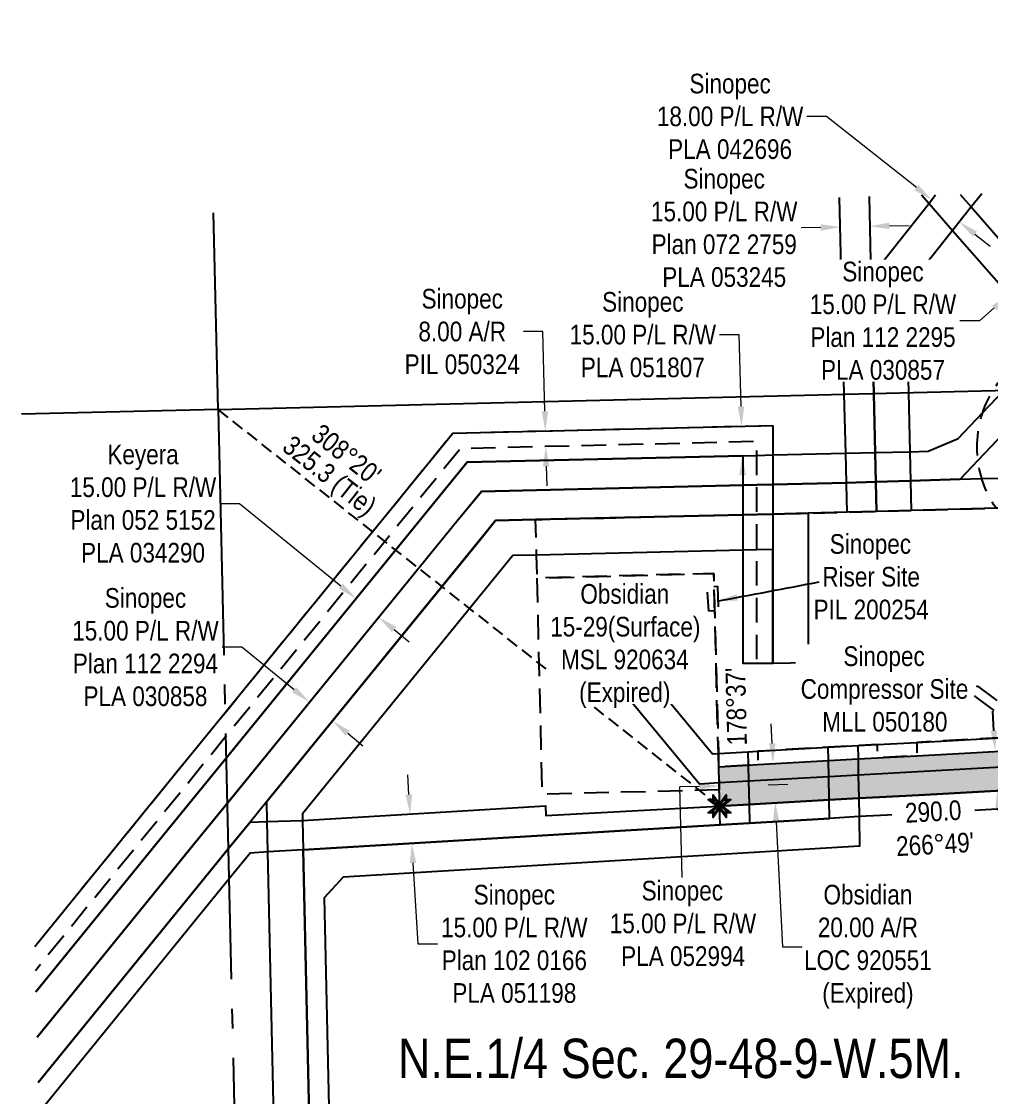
# Model space of a CAD drawing. Extents: x 614140 to 616509, y 5892532 to 5894693.
# Drawn here: x 614751 to 615244, y 5893088 to 5893635 of the extents above; entities that cross this region are included whole.
import ezdxf
from ezdxf.enums import TextEntityAlignment as Align

# ---------------------------------------------------------------- set-up
doc = ezdxf.new("R2010")
doc.units = 0
doc.header["$LTSCALE"] = 5
doc.header["$PDSIZE"] = 0.5
for name, pattern in [('foc-ACCESSROAD', [3.75, 2.5, -1.25]), ('foc-FLOWLINE', [3.75, 2.5, -1.25]), ('foc-QUARTERLINE', [33, 25, -3, 2, -3]), ('foc-TIELINE', [1.875, 1.25, -0.625])]:
    doc.linetypes.add(name, pattern=pattern)
doc.layers.get('Defpoints').update_dxf_attribs({"color": 9})
for name, color, linetype, lineweight in [('C-AR-T', 13, 'Continuous', 9), ('C-WS-T', 13, 'Continuous', 9), ('F-AR-T', 190, 'Continuous', 9), ('F-RW-T', 190, 'Continuous', 9), ('F-WS-T', 190, 'Continuous', 9)]:
    doc.layers.add(name, color=color, linetype=linetype, lineweight=lineweight)
for name, color, linetype in [('C-RW', 13, 'Continuous'), ('C-SYMBOL', 7, 'Continuous'), ('C-WS', 13, 'foc-ACCESSROAD'), ('F-EZE', 190, 'foc-FLOWLINE'), ('F-RW', 190, 'Continuous'), ('F-WS', 190, 'foc-ACCESSROAD'), ('L-BD', 7, 'Continuous'), ('L-MON', 1, 'Continuous'), ('L-QSEC', 8, 'foc-QUARTERLINE'), ('L-SEC', 7, 'Continuous'), ('L-TIE', 7, 'foc-TIELINE'), ('P-PROPOSED', 10, 'Continuous'), ('P-PROPOSED-H', 21, 'Continuous'), ('P-TXT', 4, 'Continuous')]:
    doc.layers.add(name, color=color, linetype=linetype)
doc.styles.add('175L', font='ARIALN.TTF', dxfattribs={"height": 20})
doc.styles.add('80CG', font='ARIALN.TTF', dxfattribs={"height": 10})
doc.styles.add('80L', font='ARIALN.TTF', dxfattribs={"height": 10})
doc.dimstyles.new('Compass 5 000', dxfattribs={"dimscale": 5, "dimtxt": 9, "dimasz": 2, "dimexe": 0.2, "dimexo": 0.0625, "dimgap": 0.5, "dimtad": 0, "dimtih": 1, "dimtoh": 1, "dimzin": 0, "dimdsep": 46, "dimtxsty": '80CG', "dimcen": 0.1, "dimse1": 1, "dimse2": 1, "dimclrd": 256, "dimclrt": 256, "dimaunit": 1, "dimadec": 4, "dimazin": 0, "dimtfac": 0.06, "dimtofl": 0, "dimtmove": 0, "dimatfit": 1, "dimfxl": 0.2, "dimtolj": 1, "dimtzin": 0, "dimlwd": -1, "dimarcsym": 0})

# ---------------------------------------------------------------- blocks, each defined once
blk = doc.blocks.new('*D427')
at = {"layer": 'Defpoints', "color": 0, "transparency": 16777216}
for p in [(615110.7, 5893428.61), (615117.45, 5893428.77), (615111.06, 5893413.61)]:
    blk.add_point(p, dxfattribs=at)
at = {"layer": 'F-RW-T', "transparency": 16777216}
for p, q in [((615116.33, 5893475.3), (615106.33, 5893475.3)), ((615117.21, 5893438.77), (615116.33, 5893475.3)), ((615118.04, 5893403.77), (615118.28, 5893393.78))]:
    blk.add_line(p, q, dxfattribs=at)
for points in [[(615118.87, 5893438.81), (615115.54, 5893438.73), (615117.45, 5893428.77)], [(615119.71, 5893403.81), (615116.38, 5893403.73), (615117.81, 5893413.77)]]:
    blk.add_solid(points, dxfattribs=at)
at = {"layer": 'F-RW-T', "transparency": 16777216, "insert": (615067.25, 5893475.3), "char_height": 10, "attachment_point": 5, "style": '80CG'}
blk.add_mtext('\\A1;Sinopec\\P15.00 P/L R/W\\PPLA 051807', dxfattribs=at)
blk = doc.blocks.new('*D428')
at = {"layer": 'Defpoints', "color": 0, "transparency": 16777216}
for p in [(615017.68, 5893426.39), (615026.42, 5893426.6), (615026.61, 5893418.59)]:
    blk.add_point(p, dxfattribs=at)
at = {"layer": 'F-AR-T', "transparency": 16777216}
for p, q in [((615016.47, 5893476.89), (615006.47, 5893476.89)), ((615017.44, 5893436.38), (615016.47, 5893476.89)), ((615018.11, 5893408.39), (615018.35, 5893398.39))]:
    blk.add_line(p, q, dxfattribs=at)
for points in [[(615019.11, 5893436.42), (615015.78, 5893436.34), (615017.68, 5893426.39)], [(615019.78, 5893408.43), (615016.45, 5893408.35), (615017.87, 5893418.38)]]:
    blk.add_solid(points, dxfattribs=at)
at = {"layer": 'F-AR-T', "transparency": 16777216, "insert": (614975.39, 5893476.89), "char_height": 10, "attachment_point": 5, "style": '80CG'}
blk.add_mtext('\\A1;Sinopec\\P8.00 A/R\\PPIL 050324', dxfattribs=at)
blk = doc.blocks.new('*D429')
at = {"layer": 'Defpoints', "color": 0, "transparency": 16777216}
for p in [(614957.18, 5893385.06), (614968.77, 5893375.62), (614921.37, 5893341.09)]:
    blk.add_point(p, dxfattribs=at)
at = {"layer": 'F-RW-T', "transparency": 16777216}
for p, q in [((614862.1, 5893389.36), (614852.1, 5893389.36)), ((614913.61, 5893347.4), (614862.1, 5893389.36)), ((614940.7, 5893325.33), (614948.46, 5893319.02))]:
    blk.add_line(p, q, dxfattribs=at)
for points in [[(614914.66, 5893348.69), (614912.56, 5893346.11), (614921.37, 5893341.09)], [(614941.76, 5893326.63), (614939.65, 5893324.04), (614932.95, 5893331.65)]]:
    blk.add_solid(points, dxfattribs=at)
at = {"layer": 'F-RW-T', "transparency": 16777216, "insert": (614813.02, 5893389.36), "char_height": 10, "attachment_point": 5, "style": '80CG'}
blk.add_mtext('\\A1;Keyera\\P15.00 P/L R/W\\PPlan 052 5152\\PPLA 034290', dxfattribs=at)
blk = doc.blocks.new('*D430')
at = {"layer": 'Defpoints', "color": 0, "transparency": 16777216}
for p in [(614920.75, 5893316.64), (614932.4, 5893307.16), (614897.72, 5893288.35)]:
    blk.add_point(p, dxfattribs=at)
at = {"layer": 'F-RW-T', "transparency": 16777216}
for p, q in [((614863.33, 5893316.35), (614853.33, 5893316.35)), ((614889.97, 5893294.67), (614863.33, 5893316.35)), ((614917.12, 5893272.56), (614924.88, 5893266.25))]:
    blk.add_line(p, q, dxfattribs=at)
for points in [[(614891.02, 5893295.96), (614888.92, 5893293.37), (614897.72, 5893288.35)], [(614918.18, 5893273.85), (614916.07, 5893271.27), (614909.37, 5893278.87)]]:
    blk.add_solid(points, dxfattribs=at)
at = {"layer": 'F-RW-T', "transparency": 16777216, "insert": (614814.25, 5893316.35), "char_height": 10, "attachment_point": 5, "style": '80CG'}
blk.add_mtext('\\A1;Sinopec\\P15.00 P/L R/W\\PPlan 112 2294\\PPLA 030858', dxfattribs=at)
blk = doc.blocks.new('*D446')
at = {"layer": 'Defpoints', "color": 0, "transparency": 16777216}
for p in [(614949.17, 5893231.44), (614949.74, 5893216.57), (614950.06, 5893216.59)]:
    blk.add_point(p, dxfattribs=at)
at = {"layer": 'F-RW-T', "transparency": 16777216}
for p, q in [((614948.26, 5893241.41), (614947.66, 5893251.39)), ((614950.34, 5893206.59), (614952.81, 5893165.39)), ((614952.81, 5893165.39), (614962.81, 5893165.39))]:
    blk.add_line(p, q, dxfattribs=at)
for points in [[(614949.92, 5893241.51), (614946.59, 5893241.31), (614948.85, 5893231.43)], [(614952, 5893206.69), (614948.68, 5893206.49), (614949.74, 5893216.57)]]:
    blk.add_solid(points, dxfattribs=at)
at = {"layer": 'F-RW-T', "transparency": 16777216, "insert": (615001.89, 5893165.39), "char_height": 10, "attachment_point": 5, "style": '80CG'}
blk.add_mtext('\\A1;Sinopec\\P15.00 P/L R/W\\PPlan 102 0166\\PPLA 051198', dxfattribs=at)
blk = doc.blocks.new('TEMP')
h = blk.add_hatch(color=255)
h.dxf.hatch_style = 1
h.paths.add_polyline_path([(0, 0.25), (-0.67, 1.15), (-0.67, 0.67), (-1.15, 0.67), (-0.25, 0), (-1.15, -0.67), (-0.67, -0.67), (-0.67, -1.15), (0, -0.25), (0.67, -1.15), (0.67, -0.67), (1.15, -0.67), (0.25, 0), (1.15, 0.67), (0.67, 0.67), (0.67, 1.15)])
h.paths.add_polyline_path([(0.57, 0.85), (0.57, 0.57), (0.85, 0.57), (0.08, 0), (0.85, -0.57), (0.57, -0.57), (0.57, -0.85), (0, -0.08), (-0.57, -0.85), (-0.57, -0.57), (-0.85, -0.57), (-0.08, 0), (-0.85, 0.57), (-0.57, 0.57), (-0.57, 0.85), (0, 0.08)], flags=16)
h = blk.add_hatch(color=1)
h.dxf.hatch_style = 1
h.paths.add_polyline_path([(0, 0.08), (-0.57, 0.85), (-0.57, 0.57), (-0.85, 0.57), (-0.08, 0), (-0.85, -0.57), (-0.57, -0.57), (-0.57, -0.85), (0, -0.08), (0.57, -0.85), (0.57, -0.57), (0.85, -0.57), (0.08, 0), (0.85, 0.57), (0.57, 0.57), (0.57, 0.85)])
at = {"color": 1}
for p, q in [((-0.08, 0), (0.08, 0)), ((0, 0.08), (0, -0.08))]:
    blk.add_line(p, q, dxfattribs=at)
at = {"color": 255, "flags": 128}
blk.add_lwpolyline([(-0.25, 0), (-1.15, 0.67), (-0.67, 0.67), (-0.67, 1.15), (0, 0.25), (0.67, 1.15), (0.67, 0.67), (1.15, 0.67), (0.25, 0), (1.15, -0.67), (0.67, -0.67), (0.67, -1.15), (0, -0.25), (-0.67, -1.15), (-0.67, -0.67), (-1.15, -0.67)], close=True, dxfattribs=at)
at = {"color": 1, "flags": 128}
blk.add_lwpolyline([(-0.08, 0), (-0.85, 0.57), (-0.57, 0.57), (-0.57, 0.85), (0, 0.08), (0.57, 0.85), (0.57, 0.57), (0.85, 0.57), (0.08, 0), (0.85, -0.57), (0.57, -0.57), (0.57, -0.85), (0, -0.08), (-0.57, -0.85), (-0.57, -0.57), (-0.85, -0.57)], close=True, dxfattribs=at)
blk = doc.blocks.new('*D449')
at = {"layer": 'Defpoints', "color": 0, "transparency": 16777216}
for p in [(615167.72, 5893530.44), (615167.73, 5893530.08), (615182.65, 5893530.8)]:
    blk.add_point(p, dxfattribs=at)
at = {"layer": 'F-RW-T', "transparency": 16777216}
for p, q in [((615157.74, 5893529.84), (615147.74, 5893529.6)), ((615192.66, 5893530.67), (615202.66, 5893530.9))]:
    blk.add_line(p, q, dxfattribs=at)
for points in [[(615157.7, 5893531.51), (615157.78, 5893528.17), (615167.73, 5893530.08)], [(615192.62, 5893532.33), (615192.7, 5893529), (615182.66, 5893530.43)]]:
    blk.add_solid(points, dxfattribs=at)
at = {"layer": 'F-RW-T', "transparency": 16777216, "insert": (615108.65, 5893529.6), "char_height": 10, "attachment_point": 5, "style": '80CG'}
blk.add_mtext('\\A1;Sinopec\\P15.00 P/L R/W\\PPlan 072 2759\\PPLA 053245', dxfattribs=at)
blk = doc.blocks.new('*D450')
at = {"layer": 'Defpoints', "color": 0, "transparency": 16777216}
for p in [(615264.82, 5893505.29), (615275.4, 5893493.14), (615264.17, 5893483.36)]:
    blk.add_point(p, dxfattribs=at)
at = {"layer": 'F-RW-T', "transparency": 16777216}
for p, q in [((615272.36, 5893511.86), (615279.9, 5893518.43)), ((615246.05, 5893488.94), (615238.51, 5893482.37)), ((615238.51, 5893482.37), (615228.51, 5893482.37))]:
    blk.add_line(p, q, dxfattribs=at)
for points in [[(615271.26, 5893513.12), (615273.45, 5893510.6), (615264.82, 5893505.29)], [(615244.96, 5893490.2), (615247.15, 5893487.68), (615253.59, 5893495.51)]]:
    blk.add_solid(points, dxfattribs=at)
at = {"layer": 'F-RW-T', "transparency": 16777216, "insert": (615189.42, 5893482.37), "char_height": 10, "attachment_point": 5, "style": '80CG', "bg_fill": 3, "box_fill_scale": 1.1, "bg_fill_color": 256, "bg_fill_true_color": 13158600, "bg_fill_transparency": 0}
blk.add_mtext('\\A1;Sinopec\\P15.00 P/L R/W\\PPlan 112 2295\\PPLA 030857', dxfattribs=at)
blk = doc.blocks.new('*D460')
at = {"layer": 'Defpoints', "color": 0, "transparency": 16777216}
for p in [(615141.04, 5893257.49), (615247.61, 5893244.39), (615142.21, 5893238.05)]:
    blk.add_point(p, dxfattribs=at)
at = {"layer": 'P-TXT', "transparency": 16777216}
for p, q in [((615245.84, 5893273.81), (615245.24, 5893283.79)), ((615248.21, 5893234.4), (615251.31, 5893182.87)), ((615251.31, 5893182.87), (615261.31, 5893182.87))]:
    blk.add_line(p, q, dxfattribs=at)
for points in [[(615247.5, 5893273.91), (615244.18, 5893273.71), (615246.44, 5893263.83)], [(615249.87, 5893234.5), (615246.55, 5893234.3), (615247.61, 5893244.39)]]:
    blk.add_solid(points, dxfattribs=at)
at = {"layer": 'P-TXT', "transparency": 16777216, "insert": (615277.7, 5893182.87), "char_height": 10, "attachment_point": 5, "style": '80CG'}
blk.add_mtext('\\A1;20.00\\PA/R', dxfattribs=at)
blk = doc.blocks.new('*D476')
at = {"layer": 'C-AR-T', "transparency": 16777216}
for p, q in [((615133.06, 5893267.45), (615132.57, 5893277.44)), ((615135.06, 5893227.49), (615138.24, 5893163.98)), ((615138.24, 5893163.98), (615148.24, 5893163.98))]:
    blk.add_line(p, q, dxfattribs=at)
for points in [[(615134.73, 5893267.53), (615131.4, 5893267.37), (615133.56, 5893257.46)], [(615136.73, 5893227.57), (615133.4, 5893227.41), (615134.56, 5893237.48)]]:
    blk.add_solid(points, dxfattribs=at)
at = {"layer": 'Defpoints', "color": 0, "transparency": 16777216}
for p in [(615201.13, 5893260.84), (615202.13, 5893240.86), (615134.56, 5893237.48)]:
    blk.add_point(p, dxfattribs=at)
at = {"layer": 'C-AR-T', "transparency": 16777216, "insert": (615181.75, 5893163.98), "char_height": 10, "attachment_point": 5, "style": '80CG'}
blk.add_mtext('\\A1;Obsidian\\P20.00 A/R\\PLOC 920551\\P(Expired)', dxfattribs=at)
blk = doc.blocks.new('*D477')
at = {"layer": 'Defpoints', "color": 0, "transparency": 16777216}
for p in [(615214.22, 5893543.9), (615207.77, 5893535.77), (615221.88, 5893524.58)]:
    blk.add_point(p, dxfattribs=at)
at = {"layer": 'F-RW-T', "transparency": 16777216}
for p, q in [((615160.74, 5893586.33), (615150.74, 5893586.33)), ((615206.39, 5893550.12), (615160.74, 5893586.33)), ((615236.16, 5893526.5), (615244, 5893520.28))]:
    blk.add_line(p, q, dxfattribs=at)
for points in [[(615207.42, 5893551.42), (615205.35, 5893548.81), (615214.22, 5893543.9)], [(615237.2, 5893527.8), (615235.13, 5893525.19), (615228.33, 5893532.71)]]:
    blk.add_solid(points, dxfattribs=at)
at = {"layer": 'F-RW-T', "transparency": 16777216, "insert": (615111.65, 5893586.33), "char_height": 10, "attachment_point": 5, "style": '80CG'}
blk.add_mtext('\\A1;Sinopec\\P18.00 P/L R/W\\PPLA 042696', dxfattribs=at)

msp = doc.modelspace()

# ---------------------------------------------------------------- hatches: boundary and pattern name
at = {"layer": 'P-PROPOSED-H'}
h = msp.add_hatch(color=256, dxfattribs=at)
h.dxf.hatch_style = 1
h.paths.add_polyline_path([(615121.302, 5893236.318), (615106.317, 5893235.49), (615106.184, 5893240.968), (615106.117, 5893243.764), (615106.03, 5893247.324), (615105.832, 5893255.504), (615120.816, 5893256.333), (615125.748, 5893256.606), (615161.717, 5893258.68), (615176.705, 5893259.545), (615186.628, 5893260.117), (615206.62, 5893261.117), (615395.376, 5893271.642), (615395.576, 5893263.461), (615395.864, 5893251.628), (615207.677, 5893241.134), (615187.704, 5893240.135), (615177.067, 5893239.522), (615162.08, 5893238.657), (615126.877, 5893236.626)])

# ---------------------------------------------------------------- linework, layer by layer
at = {"layer": 'C-RW', "flags": 128}
msp.add_lwpolyline([(615395.576, 5893263.462), (615176.855, 5893251.269), (615161.866, 5893250.434), (615121.014, 5893248.158), (615106.03, 5893247.324), (615096.002, 5893246.765), (615052.835, 5893298.843), (615064.379, 5893308.411), (615102.721, 5893262.157), (615105.666, 5893262.315), (615120.65, 5893263.151), (615125.749, 5893263.441), (615161.595, 5893265.445), (615176.583, 5893266.28), (615186.622, 5893266.834), (615206.613, 5893267.948), (615395.17, 5893278.457)], dxfattribs=at)
at = {"layer": 'C-WS', "flags": 128}
msp.add_lwpolyline([(615106.117, 5893243.764), (615016.157, 5893241.579), (615013.487, 5893351.532), (615103.291, 5893353.862), (615105.666, 5893262.315), (615105.832, 5893255.504), (615106.03, 5893247.324), (615106.117, 5893243.764)], close=True, dxfattribs=at)
at = {"layer": 'F-EZE', "flags": 128}
msp.add_lwpolyline([(615237.342, 5893296.779), (615255.946, 5893282.931), (615394.895, 5893290.267), (615413.81, 5893291.265), (615419.899, 5893291.587), (615423.035, 5893291.753), (615423.147, 5893286.76), (615420.004, 5893286.593), (615413.914, 5893286.272), (615395.011, 5893285.273), (615254.41, 5893277.85), (615234.36, 5893292.774), (615237.342, 5893296.779)], close=True, dxfattribs=at)
at = {"layer": 'F-RW', "flags": 128}
for points in [[(615186.1, 5893385.383), (615185.764, 5893400.391), (615185.428, 5893415.383), (615184.727, 5893445.466), (615183.217, 5893504.819), (615212.314, 5893541.5), (615216.204, 5893546.404)], [(615239.636, 5893546.984), (615233.783, 5893539.63), (615224.272, 5893527.596), (615201.087, 5893498.368), (615202.322, 5893445.896), (615203.03, 5893415.798), (615203.382, 5893400.811), (615203.734, 5893385.853), (615186.1, 5893385.383)], [(615228.728, 5893546.714), (615234.316, 5893540.3), (615269.967, 5893499.38), (615292.762, 5893473.214), (615300.954, 5893463.811), (615309.371, 5893454.06), (615314.035, 5893448.627), (615317.886, 5893444.166), (615335.441, 5893404.43), (615342.003, 5893389.583), (615325.899, 5893389.2), (615319.319, 5893404.052), (615305.117, 5893436.109), (615294.726, 5893448.155), (615290.042, 5893453.599), (615281.608, 5893463.384), (615275.412, 5893470.559), (615224.78, 5893528.238), (615212.715, 5893542.006), (615209.018, 5893546.226)], [(615171.14, 5893384.997), (615170.771, 5893399.212), (615170.796, 5893400.037), (615170.457, 5893415.031), (615169.747, 5893445.1), (615167.375, 5893545.194)], [(615182.334, 5893545.565), (615183.217, 5893504.819), (615184.727, 5893445.466), (615185.428, 5893415.383), (615185.764, 5893400.391), (615186.1, 5893385.383), (615171.14, 5893384.997)], [(614758.541, 5893141.011), (614827.468, 5893225.821), (614855.27, 5893259.949), (614977.844, 5893410.42), (615118.307, 5893413.782), (615125.311, 5893413.95), (615133.314, 5893414.141), (615170.457, 5893415.031), (615185.428, 5893415.383), (615203.03, 5893415.798), (615212.442, 5893416.021), (615227.587, 5893422.453), (615240.029, 5893435.508), (615250.972, 5893447.085)], [(615263.836, 5893438.755), (615237.731, 5893411.342), (615228.673, 5893401.831), (615203.379, 5893400.923), (615185.763, 5893400.394), (615170.797, 5893400.044), (615133.315, 5893399.144), (615125.311, 5893398.955), (615118.307, 5893398.787), (614985.117, 5893395.596), (614972.667, 5893380.361), (614855.805, 5893236.864), (614839.104, 5893216.369), (614759.118, 5893117.939)], [(614757.964, 5893164.097), (614815.826, 5893235.293), (614843.634, 5893269.428), (614854.735, 5893283.057), (614970.574, 5893425.258), (615133.314, 5893429.154)], [(615133.314, 5893429.154), (615133.314, 5893414.14), (615133.315, 5893399.145), (615133.316, 5893384.098), (615133.317, 5893366.083), (615133.319, 5893308.05), (615125.315, 5893308.05), (615118.311, 5893308.049), (615118.309, 5893365.726), (615118.308, 5893383.741), (615118.307, 5893398.789), (615118.306, 5893413.783), (614977.844, 5893410.42), (614855.27, 5893259.949), (614827.468, 5893225.821), (614758.541, 5893141.011)], [(614759.118, 5893117.939), (614839.104, 5893216.369), (614855.805, 5893236.864), (614972.654, 5893380.39), (614985.117, 5893395.596), (615118.307, 5893398.789), (615125.311, 5893398.954), (615133.315, 5893399.145), (615170.797, 5893400.044), (615185.763, 5893400.394), (615203.38, 5893400.917), (615228.673, 5893401.831), (615239.709, 5893402.114), (615264.486, 5893402.749), (615274.357, 5893403.003), (615319.319, 5893404.052), (615335.439, 5893404.429), (615341.654, 5893404.573)], [(615341.654, 5893404.573), (615342.003, 5893389.583), (615325.899, 5893389.2), (615274.578, 5893388.004), (615269.955, 5893387.85), (615264.759, 5893387.638), (615246.921, 5893387.126), (615203.734, 5893385.853), (615186.1, 5893385.383), (615171.14, 5893384.997), (615151.327, 5893384.526), (615133.316, 5893384.098), (615125.312, 5893383.907), (615118.308, 5893383.741), (615012.716, 5893381.233), (614992.347, 5893380.758), (614984.271, 5893370.89), (614875.958, 5893237.853), (614867.441, 5893227.387), (614856.339, 5893213.762), (614850.745, 5893206.895), (614759.695, 5893094.85)], [(614891.826, 5892533.979), (614891.576, 5892545.074), (614891.239, 5892560.012), (614889.579, 5892633.627), (614876.536, 5893212.19), (614876.187, 5893227.674), (614875.958, 5893237.853), (614984.28, 5893370.869), (614992.347, 5893380.758), (615012.716, 5893381.232), (615118.308, 5893383.741), (615125.312, 5893383.907), (615133.316, 5893384.098), (615151.327, 5893384.526)], [(615151.327, 5893384.526), (615151.33, 5893308.474), (615133.319, 5893308.05), (615133.317, 5893366.083), (615125.313, 5893365.893), (615118.309, 5893365.726), (615013.152, 5893363.225), (615001.067, 5893362.945), (614894.113, 5893231.625), (614894.189, 5893228.281), (614894.527, 5893213.267), (614907.584, 5892634.068), (614909.195, 5892562.575), (614909.533, 5892547.619), (614909.83, 5892534.428)], [(614909.83, 5892534.428), (614909.533, 5892547.619), (614909.196, 5892562.575), (614907.584, 5892634.069), (614894.527, 5893213.267), (615106.549, 5893225.954), (615121.532, 5893226.85), (615162.249, 5893229.288), (615162.08, 5893238.657), (615161.866, 5893250.434), (615161.717, 5893258.68), (615161.594, 5893265.451), (615176.583, 5893266.286), (615176.705, 5893259.545), (615176.855, 5893251.269), (615177.067, 5893239.522), (615177.236, 5893230.154), (615177.507, 5893215.176), (614914.831, 5893199.453), (614905.071, 5893188.859), (614917.573, 5892634.314), (614919.158, 5892563.997), (614919.495, 5892549.03), (614919.819, 5892534.677)], [(615538.018, 5893259.372), (615540.1, 5893174.153), (615432.427, 5893171.497), (615422.425, 5893171.251), (615416.331, 5893171.108), (615397.796, 5893170.672), (615382.837, 5893170.321), (615381.463, 5893226.567), (615366.193, 5893240.596), (615208.156, 5893231.784), (615188.196, 5893230.785), (615177.236, 5893230.154), (615162.249, 5893229.288), (615121.532, 5893226.85), (615106.549, 5893225.954), (614894.527, 5893213.267), (614876.536, 5893212.19), (614867.502, 5893211.65), (614856.696, 5893198.353), (614760.08, 5893079.458)], [(614759.695, 5893094.85), (614850.745, 5893206.895), (614856.339, 5893213.762), (614867.441, 5893227.387), (614876.187, 5893227.674), (614893.631, 5893228.248), (614894.188, 5893228.281), (615017.692, 5893235.672), (615017.989, 5893230.673), (615121.302, 5893236.318), (615126.877, 5893236.626), (615162.08, 5893238.657), (615177.067, 5893239.522), (615187.704, 5893240.135), (615207.677, 5893241.134), (615395.864, 5893251.628)]]:
    msp.add_lwpolyline(points, dxfattribs=at)
msp.add_lwpolyline([(615121.532, 5893226.85), (615106.549, 5893225.954), (615106.317, 5893235.49), (615106.184, 5893240.968), (615106.117, 5893243.764), (615106.03, 5893247.324), (615105.832, 5893255.504), (615105.666, 5893262.315), (615120.65, 5893263.151), (615120.816, 5893256.333), (615121.014, 5893248.158), (615121.302, 5893236.318), (615121.532, 5893226.85)], close=True, dxfattribs=at)
at = {"layer": 'F-WS', "flags": 128}
for points in [[(615335.416, 5893452.351), (615337.713, 5893449.205), (615357.413, 5893449.688), (615359.024, 5893449.727), (615368.042, 5893449.948), (615377.418, 5893450.178), (615380.228, 5893450.246), (615382.27, 5893450.296), (615390.225, 5893450.491), (615391.241, 5893450.516), (615391.467, 5893440.575), (615392.252, 5893406.02), (615392.594, 5893391.026), (615393.967, 5893330.614), (615275.465, 5893327.765), (615274.578, 5893387.998), (615269.955, 5893387.85), (615264.759, 5893387.638), (615246.921, 5893387.126), (615245.856, 5893388.74), (615244.848, 5893390.391), (615243.9, 5893392.076), (615243.011, 5893393.793), (615242.183, 5893395.541), (615241.416, 5893397.316), (615240.713, 5893399.118), (615240.074, 5893400.943), (615239.709, 5893402.114), (615239.499, 5893402.79), (615238.989, 5893404.655), (615238.545, 5893406.537), (615238.168, 5893408.434), (615237.857, 5893410.343), (615237.731, 5893411.342), (615237.614, 5893412.261), (615237.438, 5893414.187), (615237.331, 5893416.118), (615237.291, 5893418.051), (615237.319, 5893419.985), (615237.416, 5893421.917), (615237.579, 5893423.844), (615237.811, 5893425.763), (615238.11, 5893427.674), (615238.476, 5893429.573), (615238.909, 5893431.458), (615239.407, 5893433.326), (615239.971, 5893435.177), (615240.147, 5893435.686), (615240.6, 5893437.005), (615241.292, 5893438.811), (615242.048, 5893440.591), (615242.866, 5893442.343), (615243.744, 5893444.066), (615244.683, 5893445.757), (615245.405, 5893446.948), (615245.681, 5893447.414), (615246.736, 5893449.034), (615247.848, 5893450.617), (615249.014, 5893452.159), (615250.234, 5893453.659), (615251.506, 5893455.116), (615252.829, 5893456.527), (615254.2, 5893457.891), (615255.618, 5893459.205), (615257.082, 5893460.47), (615258.59, 5893461.681), (615260.138, 5893462.839), (615261.727, 5893463.942), (615263.353, 5893464.988), (615265.015, 5893465.976), (615266.712, 5893466.905), (615268.439, 5893467.775), (615270.196, 5893468.583), (615271.98, 5893469.328), (615273.79, 5893470.011), (615275.482, 5893470.582), (615277.475, 5893471.183), (615279.346, 5893471.671), (615281.234, 5893472.093), (615283.134, 5893472.448), (615285.047, 5893472.737), (615286.968, 5893472.958), (615288.896, 5893473.111), (615292.762, 5893473.214), (615300.954, 5893463.811), (615322.624, 5893464.095), (615324.221, 5893462.998), (615325.779, 5893461.846), (615327.295, 5893460.639), (615328.767, 5893459.38), (615330.194, 5893458.07), (615331.574, 5893456.71), (615332.906, 5893455.303), (615333.494, 5893454.635), (615334.187, 5893453.849), (615335.416, 5893452.351)], [(615274.578, 5893387.998), (615275.465, 5893327.765), (615393.968, 5893330.564), (615394.376, 5893312.816), (615394.896, 5893290.267), (615395.012, 5893285.274), (615395.17, 5893278.457), (615206.613, 5893267.948), (615206.62, 5893261.117), (615186.628, 5893260.117), (615186.622, 5893266.834), (615176.583, 5893266.28), (615161.595, 5893265.445), (615125.749, 5893263.441), (615125.748, 5893256.606), (615120.816, 5893256.333), (615105.832, 5893255.504), (615105.666, 5893262.315), (615103.291, 5893353.862), (615013.487, 5893351.532), (615013.166, 5893363.225), (615012.716, 5893381.233), (615118.308, 5893383.741), (615125.312, 5893383.907), (615133.316, 5893384.098), (615151.327, 5893384.526), (615171.14, 5893384.997), (615186.1, 5893385.383), (615203.734, 5893385.856), (615246.921, 5893387.126), (615264.759, 5893387.638), (615269.955, 5893387.837), (615274.578, 5893387.998)], [(615103.784, 5893334.863), (615100.893, 5893334.747), (615099.936, 5893347.136), (615103.461, 5893347.312), (615105.316, 5893347.404), (615105.651, 5893334.937), (615103.784, 5893334.863)]]:
    msp.add_lwpolyline(points, close=True, dxfattribs=at)
for points in [[(614757.964, 5893164.097), (614815.826, 5893235.293), (614843.634, 5893269.427), (614854.736, 5893283.05), (614970.574, 5893425.258), (615133.314, 5893429.154)], [(615133.314, 5893429.154), (615133.314, 5893414.14), (615133.315, 5893399.139), (615133.316, 5893384.098), (615133.317, 5893366.083), (615133.319, 5893308.05), (615125.315, 5893308.049), (615125.313, 5893365.893), (615125.312, 5893383.908), (615125.311, 5893398.949), (615125.311, 5893413.949), (615125.31, 5893420.956), (614974.451, 5893417.344), (614855.021, 5893270.725), (614822.035, 5893230.24), (614758.272, 5893151.784)]]:
    msp.add_lwpolyline(points, dxfattribs=at)
at = {"layer": 'F-WS-T', "flags": 128}
for points in [[(615096.07, 5893245.564), (615086.073, 5893245.321)], [(615131.06, 5893246.415), (615141.057, 5893246.659)]]:
    msp.add_lwpolyline(points, dxfattribs=at)
at = {"layer": 'F-WS-T'}
for points in [[(615096.03, 5893247.231), (615096.111, 5893243.898), (615106.067, 5893245.808)], [(615131.019, 5893248.082), (615131.1, 5893244.749), (615121.063, 5893246.172)]]:
    msp.add_solid(points, dxfattribs=at)
at = {"layer": 'L-QSEC', "flags": 128}
for points in [[(614851.165, 5893437.329), (614848.862, 5893537.303)], [(614851.165, 5893437.329), (614872.083, 5892533.487)]]:
    msp.add_lwpolyline(points, dxfattribs=at)
at = {"layer": 'L-SEC', "flags": 128}
for points in [[(614851.165, 5893437.329), (615253.507, 5893447.164), (615655.85, 5893456.999)], [(614851.165, 5893437.329), (614751.195, 5893434.882)]]:
    msp.add_lwpolyline(points, dxfattribs=at)
at = {"layer": 'L-TIE', "flags": 128}
msp.add_lwpolyline([(615106.317, 5893235.49), (614851.165, 5893437.329)], dxfattribs=at)
at = {"layer": 'P-PROPOSED', "flags": 128}
msp.add_lwpolyline([(615121.302, 5893236.318), (615106.317, 5893235.49), (615106.184, 5893240.968), (615106.117, 5893243.764), (615106.03, 5893247.324), (615105.832, 5893255.504), (615120.816, 5893256.333), (615125.748, 5893256.606), (615161.717, 5893258.68), (615176.705, 5893259.545), (615186.628, 5893260.117), (615206.62, 5893261.117), (615395.376, 5893271.642), (615395.576, 5893263.461), (615395.864, 5893251.628), (615207.677, 5893241.134), (615187.704, 5893240.135), (615177.067, 5893239.522), (615162.08, 5893238.657), (615126.877, 5893236.626), (615121.302, 5893236.318)], close=True, dxfattribs=at)

# ---------------------------------------------------------------- block references
at = {"layer": 'L-MON', "xscale": 5, "yscale": 5, "zscale": 5}
msp.add_blockref('TEMP', (615106.317, 5893235.49), dxfattribs=at)

# ---------------------------------------------------------------- texts
at = {"layer": 'C-SYMBOL', "color": 3, "style": '175L'}
msp.add_text('N.E.1/4 Sec. 29-48-9-W.5M.', height=20, dxfattribs=at).set_placement((615086.541, 5893091.198), align=Align.BOTTOM_CENTER)
at = {"layer": 'L-BD', "style": '80L'}
for s, rotation, p in [("308°20'", 321.6541, (614916.518, 5893414.465)), ('325.3 (Tie)', 321.6541, (614907.211, 5893402.7)), ("178°37'", 91.3983, (615114.743, 5893286.168))]:
    msp.add_text(s, height=10, rotation=rotation, dxfattribs=at).set_placement(p, align=Align.MIDDLE)

# ---------------------------------------------------------------- dimensions: what is measured, and where the dimension line sits
at = {"layer": 'F-AR-T'}
dim = msp.add_linear_dim(base=(615017.681, 5893426.386), p1=(615026.609, 5893418.593), p2=(615026.418, 5893426.595), angle=91.37111, text='Sinopec\\P8.00 A/R\\PPIL 050324', dimstyle='Compass 5 000', dxfattribs=at)
dim.commit()
dim.dimension.update_dxf_attribs({"geometry": '*D428', "text_midpoint": (614975.391, 5893476.893), "dimtype": 161})
at = {"layer": 'F-RW-T'}
dim = msp.add_aligned_dim(p1=(615182.654, 5893530.798), p2=(615167.724, 5893530.444), distance=0.368, text='Sinopec\\P15.00 P/L R/W\\PPlan 072 2759\\PPLA 053245', dimstyle='Compass 5 000', dxfattribs=at)
dim.commit()
dim.dimension.update_dxf_attribs({"geometry": '*D449', "text_midpoint": (615108.653, 5893529.603)})
for base, p1, p2, angle, text, picture, middle in [((615117.447, 5893428.774), (615111.061, 5893413.609), (615110.702, 5893428.612), 91.37111, 'Sinopec\\P15.00 P/L R/W\\PPLA 051807', '*D427', (615067.247, 5893475.299)), ((614921.365, 5893341.087), (614968.769, 5893375.619), (614957.183, 5893385.057), 140.83367, 'Keyera\\P15.00 P/L R/W\\PPlan 052 5152\\PPLA 034290', '*D429', (614813.019, 5893389.361)), ((614897.724, 5893288.354), (614932.396, 5893307.157), (614920.751, 5893316.638), 140.84992, 'Sinopec\\P15.00 P/L R/W\\PPlan 112 2294\\PPLA 030858', '*D430', (614814.248, 5893316.352)), ((614949.743, 5893216.571), (614949.17, 5893231.444), (614950.059, 5893216.59), 273.42431, 'Sinopec\\P15.00 P/L R/W\\PPlan 102 0166\\PPLA 051198', '*D446', (615001.891, 5893165.388))]:
    dim = msp.add_linear_dim(base=base, p1=p1, p2=p2, angle=angle, text=text, dimstyle='Compass 5 000', dxfattribs=at)
    dim.commit()
    dim.dimension.update_dxf_attribs({"geometry": picture, "text_midpoint": middle, "dimtype": 161})

# ---------------------------------------------------------------- next in the draw order: texts
at = {"layer": 'C-WS-T', "insert": (615019.487, 5893348.461), "char_height": 10, "attachment_point": 1, "style": '80L', "bg_fill": 3, "box_fill_scale": 1.1, "bg_fill_color": 256, "bg_fill_transparency": 0}
msp.add_mtext_dynamic_manual_height_columns('\\pi15.98793;Obsidian\\P\\pi0.66392;15-29(Surface)\\P\\pi6.13117;MSL 920634\\P\\pi15.36378;(Expired)', width=75.80941, gutter_width=50, heights=[0], dxfattribs=at)
at = {"layer": 'F-WS-T', "char_height": 10, "attachment_point": 1, "style": '80L', "bg_fill": 3, "box_fill_scale": 1.1, "bg_fill_color": 256, "bg_fill_transparency": 0}
for s, width, insert in [('\\pi8.68574;Sinopec\\P\\pi4.93404;Riser Site\\P\\pi0.48997;PIL 200254', 58.14229, (615153.626, 5893373.877)), ('\\pi23.32337;Sinopec\\P\\pi1.57712;Compressor Site\\P\\pi12.56961;MLL 050180', 87.41754, (615145.944, 5893316.79)), ('\\pi16.86446;Sinopec\\P\\pi0.66392;15.00 P/L R/W\\P\\pi6.44154;PLA 052994', 74.49973, (615049.777, 5893197.53))]:
    msp.add_mtext_dynamic_manual_height_columns(s, width=width, gutter_width=50, heights=[0], dxfattribs=dict(at, insert=insert))
at = {"layer": 'L-BD', "insert": (615214.695, 5893237.784), "char_height": 10, "width": 40.14531, "attachment_point": 2, "rotation": 3.1901, "style": '80L', "bg_fill": 3, "box_fill_scale": 1.1, "bg_fill_color": 256, "bg_fill_transparency": 0}
msp.add_mtext("290.0 266°49'", dxfattribs=at)

# ---------------------------------------------------------------- next in the draw order: dimensions: what is measured, and where the dimension line sits
at = {"layer": 'F-RW-T'}
dim = msp.add_linear_dim(base=(615264.818, 5893505.29), p1=(615264.171, 5893483.364), p2=(615275.399, 5893493.145), angle=41.06046, text='Sinopec\\P15.00 P/L R/W\\PPlan 112 2295\\PPLA 030857', dimstyle='Compass 5 000', override={"dimtfill": 1}, dxfattribs=at)
dim.commit()
dim.dimension.update_dxf_attribs({"geometry": '*D450', "text_midpoint": (615189.425, 5893482.373), "dimtype": 161})

# ---------------------------------------------------------------- next in the draw order: linework, layer by layer
at = {"layer": 'F-WS-T', "flags": 128}
msp.add_lwpolyline([(615087.195, 5893199.182), (615086.073, 5893245.321)], dxfattribs=at)

# ---------------------------------------------------------------- next in the draw order: dimensions: what is measured, and where the dimension line sits
at = {"layer": 'C-AR-T', "color": 5}
dim = msp.add_linear_dim(base=(615134.564, 5893237.478), p1=(615201.132, 5893260.843), p2=(615202.131, 5893240.857), angle=272.86309, text='Obsidian\\P20.00 A/R\\PLOC 920551\\P(Expired)', dimstyle='Compass 5 000', dxfattribs=at)
dim.commit()
dim.dimension.update_dxf_attribs({"geometry": '*D476', "text_midpoint": (615181.752, 5893163.983), "dimtype": 161})
at = {"layer": 'F-RW-T'}
dim = msp.add_linear_dim(base=(615214.22, 5893543.903), p1=(615221.88, 5893524.581), p2=(615207.771, 5893535.773), angle=141.57682, text='Sinopec\\P18.00 P/L R/W\\PPLA 042696', dimstyle='Compass 5 000', dxfattribs=at)
dim.commit()
dim.dimension.update_dxf_attribs({"geometry": '*D477', "text_midpoint": (615111.649, 5893586.33), "dimtype": 161})
at = {"layer": 'P-TXT'}
dim = msp.add_linear_dim(base=(615247.61, 5893244.386), p1=(615141.044, 5893257.488), p2=(615142.214, 5893238.047), angle=273.44179, text='20.00\\PA/R', dimstyle='Compass 5 000', dxfattribs=at)
dim.commit()
dim.dimension.update_dxf_attribs({"geometry": '*D460', "text_midpoint": (615277.701, 5893182.874), "dimtype": 161})

# ---------------------------------------------------------------- next in the draw order: leaders
at = {"layer": 'F-WS-T', "path_type": 1}
msp.add_leader([(615105.293, 5893339.823), (615156.971, 5893349.587)], dimstyle='Compass 5 000', override={"dimgap": 0.5, "dimtad": 0}, dxfattribs=at)

doc.saveas('drawing.dxf')
